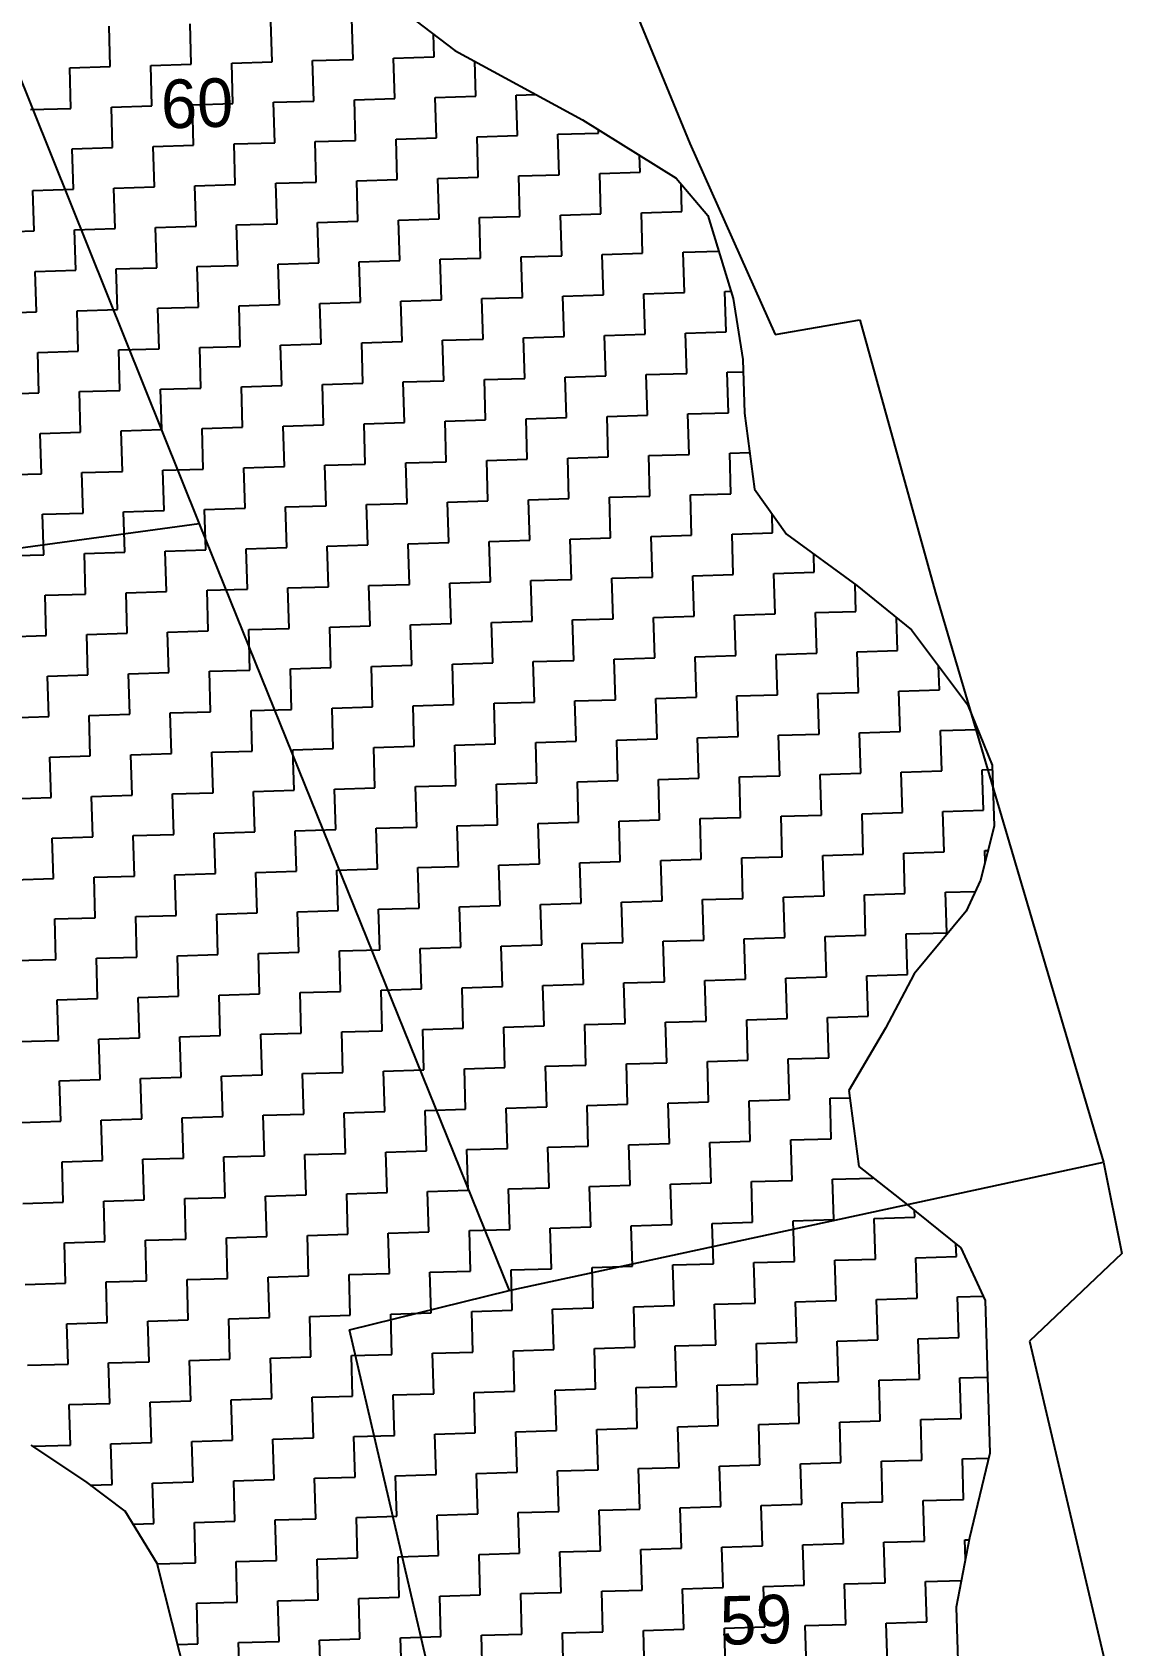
# Model space of a CAD drawing. Header units: metres. Extents: x 289662 to 290738, y 2016260 to 2018343.
# Drawn here: x 290265 to 290365.2, y 2017394 to 2017542.5 of the extents above; entities that cross this region are included whole.
import ezdxf
from ezdxf.enums import TextEntityAlignment as Align

# ---------------------------------------------------------------- set-up
doc = ezdxf.new("R2010")
doc.units = ezdxf.units.M
for name, color, linetype in [('POLY_HATCH', 12, 'Continuous'), ('POLY_PARCEL', 6, 'Continuous'), ('TEXT_PARCEL', 7, 'Continuous'), ('V_BOUND_LINE', 7, 'Continuous')]:
    doc.layers.add(name, color=color, linetype=linetype)
doc.styles.add('TEXT_MAP', font='', dxfattribs={"height": 2.5})
doc.styles.get('TEXT_MAP').set_extended_font_data('Kruti Dev 050')

msp = doc.modelspace()

# ---------------------------------------------------------------- linework, layer by layer
at = {"layer": 'POLY_HATCH', "linetype": 'Continuous'}
for p, q in [((290272.21, 2017539.29), (290272.1, 2017543.01)), ((290279.66, 2017539.51), (290279.55, 2017543.23)), ((290287.1, 2017539.73), (290286.99, 2017543.46)), ((290294.55, 2017539.96), (290294.44, 2017543.68)), ((290301.99, 2017540.18), (290301.93, 2017542.27)), ((290275.93, 2017539.4), (290279.66, 2017539.51)), ((290283.38, 2017539.62), (290287.1, 2017539.73)), ((290283.49, 2017535.9), (290283.38, 2017539.62)), ((290290.82, 2017539.85), (290294.55, 2017539.96)), ((290290.94, 2017536.12), (290290.82, 2017539.85)), ((290298.27, 2017540.07), (290301.99, 2017540.18)), ((290298.38, 2017536.35), (290298.27, 2017540.07)), ((290305.83, 2017536.57), (290305.73, 2017539.8)), ((290268.49, 2017539.18), (290272.21, 2017539.29)), ((290268.6, 2017535.45), (290268.49, 2017539.18)), ((290276.05, 2017535.68), (290275.93, 2017539.4)), ((290302.1, 2017536.46), (290305.83, 2017536.57)), ((290309.55, 2017536.68), (290311.37, 2017536.74)), ((290309.66, 2017532.96), (290309.55, 2017536.68)), ((290264.88, 2017535.34), (290268.6, 2017535.45)), ((290272.32, 2017535.57), (290276.05, 2017535.68)), ((290272.43, 2017531.84), (290272.32, 2017535.57)), ((290279.77, 2017535.79), (290283.49, 2017535.9)), ((290279.88, 2017532.07), (290279.77, 2017535.79)), ((290287.21, 2017536.01), (290290.94, 2017536.12)), ((290287.33, 2017532.29), (290287.21, 2017536.01)), ((290294.66, 2017536.23), (290298.38, 2017536.35)), ((290294.77, 2017532.51), (290294.66, 2017536.23)), ((290302.22, 2017532.74), (290302.1, 2017536.46)), ((290317.11, 2017533.18), (290317.1, 2017533.5)), ((290276.16, 2017531.95), (290279.88, 2017532.07)), ((290283.6, 2017532.18), (290287.33, 2017532.29)), ((290283.71, 2017528.46), (290283.6, 2017532.18)), ((290291.05, 2017532.4), (290294.77, 2017532.51)), ((290291.16, 2017528.68), (290291.05, 2017532.4)), ((290298.49, 2017532.62), (290302.22, 2017532.74)), ((290298.6, 2017528.9), (290298.49, 2017532.62)), ((290305.94, 2017532.85), (290309.66, 2017532.96)), ((290306.05, 2017529.12), (290305.94, 2017532.85)), ((290313.38, 2017533.07), (290317.11, 2017533.18)), ((290313.5, 2017529.35), (290313.38, 2017533.07)), ((290268.71, 2017531.73), (290272.43, 2017531.84)), ((290268.82, 2017528.01), (290268.71, 2017531.73)), ((290276.27, 2017528.23), (290276.16, 2017531.95)), ((290320.94, 2017529.57), (290320.89, 2017531.13)), ((290302.33, 2017529.01), (290306.05, 2017529.12)), ((290309.77, 2017529.24), (290313.5, 2017529.35)), ((290309.88, 2017525.51), (290309.77, 2017529.24)), ((290317.22, 2017529.46), (290320.94, 2017529.57)), ((290317.33, 2017525.74), (290317.22, 2017529.46)), ((290265.1, 2017527.9), (290268.82, 2017528.01)), ((290265.21, 2017524.18), (290265.1, 2017527.9)), ((290272.55, 2017528.12), (290276.27, 2017528.23)), ((290272.66, 2017524.4), (290272.55, 2017528.12)), ((290279.99, 2017528.34), (290283.71, 2017528.46)), ((290280.1, 2017524.62), (290279.99, 2017528.34)), ((290287.44, 2017528.57), (290291.16, 2017528.68)), ((290287.55, 2017524.84), (290287.44, 2017528.57)), ((290294.88, 2017528.79), (290298.6, 2017528.9)), ((290294.99, 2017525.07), (290294.88, 2017528.79)), ((290302.44, 2017525.29), (290302.33, 2017529.01)), ((290324.77, 2017525.96), (290324.7, 2017528.51)), ((290276.38, 2017524.51), (290280.1, 2017524.62)), ((290283.83, 2017524.73), (290287.55, 2017524.84)), ((290283.94, 2017521.01), (290283.83, 2017524.73)), ((290291.27, 2017524.96), (290294.99, 2017525.07)), ((290291.38, 2017521.23), (290291.27, 2017524.96)), ((290298.72, 2017525.18), (290302.44, 2017525.29)), ((290298.83, 2017521.46), (290298.72, 2017525.18)), ((290306.16, 2017525.4), (290309.88, 2017525.51)), ((290306.27, 2017521.68), (290306.16, 2017525.4)), ((290313.61, 2017525.62), (290317.33, 2017525.74)), ((290313.72, 2017521.9), (290313.61, 2017525.62)), ((290321.05, 2017525.85), (290324.77, 2017525.96)), ((290321.16, 2017522.12), (290321.05, 2017525.85)), ((290261.49, 2017524.06), (290265.21, 2017524.18)), ((290268.93, 2017524.29), (290272.66, 2017524.4)), ((290269.05, 2017520.56), (290268.93, 2017524.29)), ((290276.49, 2017520.79), (290276.38, 2017524.51)), ((290302.55, 2017521.57), (290306.27, 2017521.68)), ((290310, 2017521.79), (290313.72, 2017521.9)), ((290310.11, 2017518.07), (290310, 2017521.79)), ((290317.44, 2017522.01), (290321.16, 2017522.12)), ((290317.55, 2017518.29), (290317.44, 2017522.01)), ((290324.89, 2017522.24), (290328.16, 2017522.33)), ((290325, 2017518.51), (290324.89, 2017522.24)), ((290265.32, 2017520.45), (290269.05, 2017520.56)), ((290265.43, 2017516.73), (290265.32, 2017520.45)), ((290272.77, 2017520.68), (290276.49, 2017520.79)), ((290272.88, 2017516.95), (290272.77, 2017520.68)), ((290280.21, 2017520.9), (290283.94, 2017521.01)), ((290280.33, 2017517.18), (290280.21, 2017520.9)), ((290287.66, 2017521.12), (290291.38, 2017521.23)), ((290287.77, 2017517.4), (290287.66, 2017521.12)), ((290295.1, 2017521.34), (290298.83, 2017521.46)), ((290295.22, 2017517.62), (290295.1, 2017521.34)), ((290302.66, 2017517.84), (290302.55, 2017521.57)), ((290276.6, 2017517.06), (290280.33, 2017517.18)), ((290284.05, 2017517.29), (290287.77, 2017517.4)), ((290284.16, 2017513.56), (290284.05, 2017517.29)), ((290291.49, 2017517.51), (290295.22, 2017517.62)), ((290291.61, 2017513.79), (290291.49, 2017517.51)), ((290298.94, 2017517.73), (290302.66, 2017517.84)), ((290299.05, 2017514.01), (290298.94, 2017517.73)), ((290306.38, 2017517.96), (290310.11, 2017518.07)), ((290306.5, 2017514.23), (290306.38, 2017517.96)), ((290313.83, 2017518.18), (290317.55, 2017518.29)), ((290313.94, 2017514.46), (290313.83, 2017518.18)), ((290321.28, 2017518.4), (290325, 2017518.51)), ((290321.39, 2017514.68), (290321.28, 2017518.4)), ((290328.72, 2017518.62), (290329.29, 2017518.64)), ((290328.83, 2017514.9), (290328.72, 2017518.62)), ((290261.71, 2017516.62), (290265.43, 2017516.73)), ((290269.16, 2017516.84), (290272.88, 2017516.95)), ((290269.27, 2017513.12), (290269.16, 2017516.84)), ((290276.71, 2017513.34), (290276.6, 2017517.06)), ((290302.77, 2017514.12), (290306.5, 2017514.23)), ((290310.22, 2017514.34), (290313.94, 2017514.46)), ((290310.33, 2017510.62), (290310.22, 2017514.34)), ((290317.66, 2017514.57), (290321.39, 2017514.68)), ((290317.78, 2017510.85), (290317.66, 2017514.57)), ((290325.11, 2017514.79), (290328.83, 2017514.9)), ((290325.22, 2017511.07), (290325.11, 2017514.79)), ((290265.55, 2017513.01), (290269.27, 2017513.12)), ((290265.66, 2017509.28), (290265.55, 2017513.01)), ((290272.99, 2017513.23), (290276.71, 2017513.34)), ((290273.1, 2017509.51), (290272.99, 2017513.23)), ((290280.44, 2017513.45), (290284.16, 2017513.56)), ((290280.55, 2017509.73), (290280.44, 2017513.45)), ((290287.88, 2017513.68), (290291.61, 2017513.79)), ((290287.99, 2017509.95), (290287.88, 2017513.68)), ((290295.33, 2017513.9), (290299.05, 2017514.01)), ((290295.44, 2017510.18), (290295.33, 2017513.9)), ((290302.88, 2017510.4), (290302.77, 2017514.12)), ((290284.27, 2017509.84), (290287.99, 2017509.95)), ((290284.38, 2017506.12), (290284.27, 2017509.84)), ((290291.72, 2017510.06), (290295.44, 2017510.18)), ((290291.83, 2017506.34), (290291.72, 2017510.06)), ((290299.16, 2017510.29), (290302.88, 2017510.4)), ((290299.27, 2017506.56), (290299.16, 2017510.29)), ((290306.61, 2017510.51), (290310.33, 2017510.62)), ((290306.72, 2017506.79), (290306.61, 2017510.51)), ((290314.05, 2017510.73), (290317.78, 2017510.85)), ((290314.16, 2017507.01), (290314.05, 2017510.73)), ((290321.5, 2017510.96), (290325.22, 2017511.07)), ((290321.61, 2017507.23), (290321.5, 2017510.96)), ((290328.94, 2017511.18), (290330.41, 2017511.22)), ((290329.06, 2017507.46), (290328.94, 2017511.18)), ((290261.94, 2017509.17), (290265.66, 2017509.28)), ((290269.38, 2017509.4), (290273.1, 2017509.51)), ((290269.49, 2017505.67), (290269.38, 2017509.4)), ((290276.83, 2017509.62), (290280.55, 2017509.73)), ((290276.94, 2017505.9), (290276.83, 2017509.62)), ((290303, 2017506.68), (290306.72, 2017506.79)), ((290310.44, 2017506.9), (290314.16, 2017507.01)), ((290310.55, 2017503.18), (290310.44, 2017506.9)), ((290317.89, 2017507.12), (290321.61, 2017507.23)), ((290318, 2017503.4), (290317.89, 2017507.12)), ((290325.33, 2017507.35), (290329.06, 2017507.46)), ((290325.44, 2017503.62), (290325.33, 2017507.35)), ((290265.77, 2017505.56), (290269.49, 2017505.67)), ((290265.88, 2017501.84), (290265.77, 2017505.56)), ((290273.21, 2017505.78), (290276.94, 2017505.9)), ((290273.33, 2017502.06), (290273.21, 2017505.78)), ((290280.66, 2017506.01), (290284.38, 2017506.12)), ((290280.77, 2017502.28), (290280.66, 2017506.01)), ((290288.11, 2017506.23), (290291.83, 2017506.34)), ((290288.22, 2017502.51), (290288.11, 2017506.23)), ((290295.55, 2017506.45), (290299.27, 2017506.56)), ((290295.66, 2017502.73), (290295.55, 2017506.45)), ((290303.11, 2017502.95), (290303, 2017506.68)), ((290284.49, 2017502.4), (290288.22, 2017502.51)), ((290284.61, 2017498.67), (290284.49, 2017502.4)), ((290291.94, 2017502.62), (290295.66, 2017502.73)), ((290292.05, 2017498.9), (290291.94, 2017502.62)), ((290299.39, 2017502.84), (290303.11, 2017502.95)), ((290299.5, 2017499.12), (290299.39, 2017502.84)), ((290306.83, 2017503.07), (290310.55, 2017503.18)), ((290306.94, 2017499.34), (290306.83, 2017503.07)), ((290314.28, 2017503.29), (290318, 2017503.4)), ((290314.39, 2017499.57), (290314.28, 2017503.29)), ((290321.72, 2017503.51), (290325.44, 2017503.62)), ((290321.83, 2017499.79), (290321.72, 2017503.51)), ((290329.17, 2017503.73), (290331, 2017503.79)), ((290329.28, 2017500.01), (290329.17, 2017503.73)), ((290262.16, 2017501.73), (290265.88, 2017501.84)), ((290269.6, 2017501.95), (290273.33, 2017502.06)), ((290269.72, 2017498.23), (290269.6, 2017501.95)), ((290277.05, 2017502.17), (290280.77, 2017502.28)), ((290277.16, 2017498.45), (290277.05, 2017502.17)), ((290310.66, 2017499.45), (290314.39, 2017499.57)), ((290310.78, 2017495.73), (290310.66, 2017499.45)), ((290318.11, 2017499.68), (290321.83, 2017499.79)), ((290318.22, 2017495.95), (290318.11, 2017499.68)), ((290325.56, 2017499.9), (290329.28, 2017500.01)), ((290325.67, 2017496.18), (290325.56, 2017499.9)), ((290265.99, 2017498.12), (290269.72, 2017498.23)), ((290266.1, 2017494.39), (290265.99, 2017498.12)), ((290273.44, 2017498.34), (290277.16, 2017498.45)), ((290273.55, 2017494.62), (290273.44, 2017498.34)), ((290280.88, 2017498.56), (290284.61, 2017498.67)), ((290280.99, 2017494.84), (290280.88, 2017498.56)), ((290288.33, 2017498.79), (290292.05, 2017498.9)), ((290288.44, 2017495.06), (290288.33, 2017498.79)), ((290295.77, 2017499.01), (290299.5, 2017499.12)), ((290295.89, 2017495.29), (290295.77, 2017499.01)), ((290303.22, 2017499.23), (290306.94, 2017499.34)), ((290303.33, 2017495.51), (290303.22, 2017499.23)), ((290333.11, 2017496.4), (290333.06, 2017498.14)), ((290329.39, 2017496.29), (290333.11, 2017496.4)), ((290284.72, 2017494.95), (290288.44, 2017495.06)), ((290284.83, 2017491.23), (290284.72, 2017494.95)), ((290292.16, 2017495.17), (290295.89, 2017495.29)), ((290292.27, 2017491.45), (290292.16, 2017495.17)), ((290299.61, 2017495.4), (290303.33, 2017495.51)), ((290299.72, 2017491.67), (290299.61, 2017495.4)), ((290307.05, 2017495.62), (290310.78, 2017495.73)), ((290307.16, 2017491.9), (290307.05, 2017495.62)), ((290314.5, 2017495.84), (290318.22, 2017495.95)), ((290314.61, 2017492.12), (290314.5, 2017495.84)), ((290321.94, 2017496.07), (290325.67, 2017496.18)), ((290322.06, 2017492.34), (290321.94, 2017496.07)), ((290329.5, 2017492.57), (290329.39, 2017496.29)), ((290262.38, 2017494.28), (290266.1, 2017494.39)), ((290269.83, 2017494.51), (290273.55, 2017494.62)), ((290269.94, 2017490.78), (290269.83, 2017494.51)), ((290277.27, 2017494.73), (290280.99, 2017494.84)), ((290277.38, 2017491.01), (290277.27, 2017494.73)), ((290336.95, 2017492.79), (290336.9, 2017494.45)), ((290310.89, 2017492.01), (290314.61, 2017492.12)), ((290311, 2017488.29), (290310.89, 2017492.01)), ((290318.33, 2017492.23), (290322.06, 2017492.34)), ((290318.44, 2017488.51), (290318.33, 2017492.23)), ((290325.78, 2017492.45), (290329.5, 2017492.57)), ((290325.89, 2017488.73), (290325.78, 2017492.45)), ((290333.22, 2017492.68), (290336.95, 2017492.79)), ((290333.34, 2017488.95), (290333.22, 2017492.68)), ((290266.22, 2017490.67), (290269.94, 2017490.78)), ((290266.33, 2017486.95), (290266.22, 2017490.67)), ((290273.66, 2017490.89), (290277.38, 2017491.01)), ((290273.77, 2017487.17), (290273.66, 2017490.89)), ((290281.11, 2017491.12), (290284.83, 2017491.23)), ((290281.22, 2017487.39), (290281.11, 2017491.12)), ((290288.55, 2017491.34), (290292.27, 2017491.45)), ((290288.66, 2017487.62), (290288.55, 2017491.34)), ((290296, 2017491.56), (290299.72, 2017491.67)), ((290296.11, 2017487.84), (290296, 2017491.56)), ((290303.44, 2017491.79), (290307.16, 2017491.9)), ((290303.55, 2017488.06), (290303.44, 2017491.79)), ((290340.78, 2017489.18), (290340.71, 2017491.66)), ((290337.06, 2017489.07), (290340.78, 2017489.18)), ((290337.17, 2017485.34), (290337.06, 2017489.07)), ((290284.94, 2017487.51), (290288.66, 2017487.62)), ((290285.05, 2017483.78), (290284.94, 2017487.51)), ((290292.39, 2017487.73), (290296.11, 2017487.84)), ((290292.5, 2017484.01), (290292.39, 2017487.73)), ((290299.83, 2017487.95), (290303.55, 2017488.06)), ((290299.94, 2017484.23), (290299.83, 2017487.95)), ((290307.28, 2017488.17), (290311, 2017488.29)), ((290307.39, 2017484.45), (290307.28, 2017488.17)), ((290314.72, 2017488.4), (290318.44, 2017488.51)), ((290314.83, 2017484.67), (290314.72, 2017488.4)), ((290322.17, 2017488.62), (290325.89, 2017488.73)), ((290322.28, 2017484.9), (290322.17, 2017488.62)), ((290329.61, 2017488.84), (290333.34, 2017488.95)), ((290329.72, 2017485.12), (290329.61, 2017488.84)), ((290344.61, 2017485.57), (290344.52, 2017488.6)), ((290262.6, 2017486.84), (290266.33, 2017486.95)), ((290270.05, 2017487.06), (290273.77, 2017487.17)), ((290270.16, 2017483.34), (290270.05, 2017487.06)), ((290277.49, 2017487.28), (290281.22, 2017487.39)), ((290277.61, 2017483.56), (290277.49, 2017487.28)), ((290311.11, 2017484.56), (290314.83, 2017484.67)), ((290311.22, 2017480.84), (290311.11, 2017484.56)), ((290318.56, 2017484.79), (290322.28, 2017484.9)), ((290318.67, 2017481.06), (290318.56, 2017484.79)), ((290326, 2017485.01), (290329.72, 2017485.12)), ((290326.11, 2017481.29), (290326, 2017485.01)), ((290333.45, 2017485.23), (290337.17, 2017485.34)), ((290333.56, 2017481.51), (290333.45, 2017485.23)), ((290340.89, 2017485.46), (290344.61, 2017485.57)), ((290341, 2017481.73), (290340.89, 2017485.46)), ((290266.44, 2017483.23), (290270.16, 2017483.34)), ((290266.55, 2017479.5), (290266.44, 2017483.23)), ((290273.88, 2017483.45), (290277.61, 2017483.56)), ((290274, 2017479.73), (290273.88, 2017483.45)), ((290281.33, 2017483.67), (290285.05, 2017483.78)), ((290281.44, 2017479.95), (290281.33, 2017483.67)), ((290288.77, 2017483.89), (290292.5, 2017484.01)), ((290288.89, 2017480.17), (290288.77, 2017483.89)), ((290296.22, 2017484.12), (290299.94, 2017484.23)), ((290296.33, 2017480.39), (290296.22, 2017484.12)), ((290303.67, 2017484.34), (290307.39, 2017484.45)), ((290303.78, 2017480.62), (290303.67, 2017484.34)), ((290348.45, 2017481.96), (290348.38, 2017484.16)), ((290337.28, 2017481.62), (290341, 2017481.73)), ((290337.39, 2017477.9), (290337.28, 2017481.62)), ((290344.73, 2017481.84), (290348.45, 2017481.96)), ((290344.84, 2017478.12), (290344.73, 2017481.84)), ((290285.16, 2017480.06), (290288.89, 2017480.17)), ((290292.61, 2017480.28), (290296.33, 2017480.39)), ((290292.72, 2017476.56), (290292.61, 2017480.28)), ((290300.05, 2017480.51), (290303.78, 2017480.62)), ((290300.17, 2017476.78), (290300.05, 2017480.51)), ((290307.5, 2017480.73), (290311.22, 2017480.84)), ((290307.61, 2017477.01), (290307.5, 2017480.73)), ((290314.94, 2017480.95), (290318.67, 2017481.06)), ((290315.06, 2017477.23), (290314.94, 2017480.95)), ((290322.39, 2017481.17), (290326.11, 2017481.29)), ((290322.5, 2017477.45), (290322.39, 2017481.17)), ((290329.84, 2017481.4), (290333.56, 2017481.51)), ((290329.95, 2017477.68), (290329.84, 2017481.4)), ((290262.83, 2017479.39), (290266.55, 2017479.5)), ((290270.27, 2017479.61), (290274, 2017479.73)), ((290270.38, 2017475.89), (290270.27, 2017479.61)), ((290277.72, 2017479.84), (290281.44, 2017479.95)), ((290277.83, 2017476.11), (290277.72, 2017479.84)), ((290285.27, 2017476.34), (290285.16, 2017480.06)), ((290311.33, 2017477.12), (290315.06, 2017477.23)), ((290311.44, 2017473.4), (290311.33, 2017477.12)), ((290318.78, 2017477.34), (290322.5, 2017477.45)), ((290318.89, 2017473.62), (290318.78, 2017477.34)), ((290326.22, 2017477.56), (290329.95, 2017477.68)), ((290326.34, 2017473.84), (290326.22, 2017477.56)), ((290333.67, 2017477.79), (290337.39, 2017477.9)), ((290333.78, 2017474.06), (290333.67, 2017477.79)), ((290341.11, 2017478.01), (290344.84, 2017478.12)), ((290341.23, 2017474.29), (290341.11, 2017478.01)), ((290348.56, 2017478.23), (290351.96, 2017478.33)), ((290348.67, 2017474.51), (290348.56, 2017478.23)), ((290266.66, 2017475.78), (290270.38, 2017475.89)), ((290266.77, 2017472.06), (290266.66, 2017475.78)), ((290274.11, 2017476), (290277.83, 2017476.11)), ((290274.22, 2017472.28), (290274.11, 2017476)), ((290281.55, 2017476.23), (290285.27, 2017476.34)), ((290281.66, 2017472.5), (290281.55, 2017476.23)), ((290289, 2017476.45), (290292.72, 2017476.56)), ((290289.11, 2017472.73), (290289, 2017476.45)), ((290296.44, 2017476.67), (290300.17, 2017476.78)), ((290296.55, 2017472.95), (290296.44, 2017476.67)), ((290303.89, 2017476.89), (290307.61, 2017477.01)), ((290304, 2017473.17), (290303.89, 2017476.89)), ((290337.5, 2017474.18), (290341.23, 2017474.29)), ((290337.62, 2017470.45), (290337.5, 2017474.18)), ((290344.95, 2017474.4), (290348.67, 2017474.51)), ((290345.06, 2017470.68), (290344.95, 2017474.4)), ((290352.39, 2017474.62), (290353.32, 2017474.65)), ((290352.51, 2017470.9), (290352.39, 2017474.62)), ((290285.39, 2017472.61), (290289.11, 2017472.73)), ((290292.83, 2017472.84), (290296.55, 2017472.95)), ((290292.94, 2017469.12), (290292.83, 2017472.84)), ((290300.28, 2017473.06), (290304, 2017473.17)), ((290300.39, 2017469.34), (290300.28, 2017473.06)), ((290307.72, 2017473.28), (290311.44, 2017473.4)), ((290307.83, 2017469.56), (290307.72, 2017473.28)), ((290315.17, 2017473.51), (290318.89, 2017473.62)), ((290315.28, 2017469.78), (290315.17, 2017473.51)), ((290322.61, 2017473.73), (290326.34, 2017473.84)), ((290322.72, 2017470.01), (290322.61, 2017473.73)), ((290330.06, 2017473.95), (290333.78, 2017474.06)), ((290330.17, 2017470.23), (290330.06, 2017473.95)), ((290263.05, 2017471.95), (290266.77, 2017472.06)), ((290270.5, 2017472.17), (290274.22, 2017472.28)), ((290270.61, 2017468.45), (290270.5, 2017472.17)), ((290277.94, 2017472.39), (290281.66, 2017472.5)), ((290278.05, 2017468.67), (290277.94, 2017472.39)), ((290285.5, 2017468.89), (290285.39, 2017472.61)), ((290311.56, 2017469.67), (290315.28, 2017469.78)), ((290319, 2017469.9), (290322.72, 2017470.01)), ((290319.11, 2017466.17), (290319, 2017469.9)), ((290326.45, 2017470.12), (290330.17, 2017470.23)), ((290326.56, 2017466.4), (290326.45, 2017470.12)), ((290333.89, 2017470.34), (290337.62, 2017470.45)), ((290334, 2017466.62), (290333.89, 2017470.34)), ((290341.34, 2017470.56), (290345.06, 2017470.68)), ((290341.45, 2017466.84), (290341.34, 2017470.56)), ((290348.78, 2017470.79), (290352.51, 2017470.9)), ((290348.89, 2017467.06), (290348.78, 2017470.79)), ((290266.88, 2017468.33), (290270.61, 2017468.45)), ((290267, 2017464.61), (290266.88, 2017468.33)), ((290274.33, 2017468.56), (290278.05, 2017468.67)), ((290274.44, 2017464.84), (290274.33, 2017468.56)), ((290281.77, 2017468.78), (290285.5, 2017468.89)), ((290281.89, 2017465.06), (290281.77, 2017468.78)), ((290289.22, 2017469), (290292.94, 2017469.12)), ((290289.33, 2017465.28), (290289.22, 2017469)), ((290296.67, 2017469.23), (290300.39, 2017469.34)), ((290296.78, 2017465.5), (290296.67, 2017469.23)), ((290304.11, 2017469.45), (290307.83, 2017469.56)), ((290304.22, 2017465.73), (290304.11, 2017469.45)), ((290311.67, 2017465.95), (290311.56, 2017469.67)), ((290337.73, 2017466.73), (290341.45, 2017466.84)), ((290337.84, 2017463.01), (290337.73, 2017466.73)), ((290345.17, 2017466.95), (290348.89, 2017467.06)), ((290345.28, 2017463.23), (290345.17, 2017466.95)), ((290352.62, 2017467.18), (290352.91, 2017467.18)), ((290352.65, 2017466.16), (290352.62, 2017467.18)), ((290285.61, 2017465.17), (290289.33, 2017465.28)), ((290293.05, 2017465.39), (290296.78, 2017465.5)), ((290293.17, 2017461.67), (290293.05, 2017465.39)), ((290300.5, 2017465.62), (290304.22, 2017465.73)), ((290300.61, 2017461.89), (290300.5, 2017465.62)), ((290307.95, 2017465.84), (290311.67, 2017465.95)), ((290308.06, 2017462.12), (290307.95, 2017465.84)), ((290315.39, 2017466.06), (290319.11, 2017466.17)), ((290315.5, 2017462.34), (290315.39, 2017466.06)), ((290322.84, 2017466.28), (290326.56, 2017466.4)), ((290322.95, 2017462.56), (290322.84, 2017466.28)), ((290330.28, 2017466.51), (290334, 2017466.62)), ((290330.39, 2017462.78), (290330.28, 2017466.51)), ((290263.27, 2017464.5), (290267, 2017464.61)), ((290270.72, 2017464.72), (290274.44, 2017464.84)), ((290270.83, 2017461), (290270.72, 2017464.72)), ((290278.16, 2017464.95), (290281.89, 2017465.06)), ((290278.28, 2017461.22), (290278.16, 2017464.95)), ((290285.72, 2017461.45), (290285.61, 2017465.17)), ((290311.78, 2017462.23), (290315.5, 2017462.34)), ((290319.22, 2017462.45), (290322.95, 2017462.56)), ((290319.34, 2017458.73), (290319.22, 2017462.45)), ((290326.67, 2017462.67), (290330.39, 2017462.78)), ((290326.78, 2017458.95), (290326.67, 2017462.67)), ((290334.12, 2017462.9), (290337.84, 2017463.01)), ((290334.23, 2017459.17), (290334.12, 2017462.9)), ((290341.56, 2017463.12), (290345.28, 2017463.23)), ((290341.67, 2017459.4), (290341.56, 2017463.12)), ((290349.01, 2017463.34), (290351.73, 2017463.42)), ((290349.12, 2017459.62), (290349.01, 2017463.34)), ((290267.11, 2017460.89), (290270.83, 2017461)), ((290267.22, 2017457.17), (290267.11, 2017460.89)), ((290274.55, 2017461.11), (290278.28, 2017461.22)), ((290274.66, 2017457.39), (290274.55, 2017461.11)), ((290282, 2017461.34), (290285.72, 2017461.45)), ((290282.11, 2017457.61), (290282, 2017461.34)), ((290289.44, 2017461.56), (290293.17, 2017461.67)), ((290289.55, 2017457.84), (290289.44, 2017461.56)), ((290296.89, 2017461.78), (290300.61, 2017461.89)), ((290297, 2017458.06), (290296.89, 2017461.78)), ((290304.33, 2017462), (290308.06, 2017462.12)), ((290304.45, 2017458.28), (290304.33, 2017462)), ((290311.89, 2017458.5), (290311.78, 2017462.23)), ((290337.95, 2017459.28), (290341.67, 2017459.4)), ((290338.06, 2017455.56), (290337.95, 2017459.28)), ((290345.4, 2017459.51), (290349.12, 2017459.62)), ((290345.51, 2017455.79), (290345.4, 2017459.51)), ((290285.83, 2017457.72), (290289.55, 2017457.84)), ((290293.28, 2017457.95), (290297, 2017458.06)), ((290293.39, 2017454.22), (290293.28, 2017457.95)), ((290300.72, 2017458.17), (290304.45, 2017458.28)), ((290300.83, 2017454.45), (290300.72, 2017458.17)), ((290308.17, 2017458.39), (290311.89, 2017458.5)), ((290308.28, 2017454.67), (290308.17, 2017458.39)), ((290315.61, 2017458.62), (290319.34, 2017458.73)), ((290315.73, 2017454.89), (290315.61, 2017458.62)), ((290323.06, 2017458.84), (290326.78, 2017458.95)), ((290323.17, 2017455.12), (290323.06, 2017458.84)), ((290330.5, 2017459.06), (290334.23, 2017459.17)), ((290330.62, 2017455.34), (290330.5, 2017459.06)), ((290263.5, 2017457.06), (290267.22, 2017457.17)), ((290270.94, 2017457.28), (290274.66, 2017457.39)), ((290271.05, 2017453.56), (290270.94, 2017457.28)), ((290278.39, 2017457.5), (290282.11, 2017457.61)), ((290278.5, 2017453.78), (290278.39, 2017457.5)), ((290285.94, 2017454), (290285.83, 2017457.72)), ((290312, 2017454.78), (290315.73, 2017454.89)), ((290319.45, 2017455), (290323.17, 2017455.12)), ((290319.56, 2017451.28), (290319.45, 2017455)), ((290326.89, 2017455.23), (290330.62, 2017455.34)), ((290327, 2017451.5), (290326.89, 2017455.23)), ((290334.34, 2017455.45), (290338.06, 2017455.56)), ((290334.45, 2017451.73), (290334.34, 2017455.45)), ((290341.78, 2017455.67), (290345.51, 2017455.79)), ((290341.9, 2017451.95), (290341.78, 2017455.67)), ((290267.33, 2017453.44), (290271.05, 2017453.56)), ((290267.44, 2017449.72), (290267.33, 2017453.44)), ((290274.78, 2017453.67), (290278.5, 2017453.78)), ((290274.89, 2017449.94), (290274.78, 2017453.67)), ((290282.22, 2017453.89), (290285.94, 2017454)), ((290282.33, 2017450.17), (290282.22, 2017453.89)), ((290289.67, 2017454.11), (290293.39, 2017454.22)), ((290289.78, 2017450.39), (290289.67, 2017454.11)), ((290297.11, 2017454.34), (290300.83, 2017454.45)), ((290297.22, 2017450.61), (290297.11, 2017454.34)), ((290304.56, 2017454.56), (290308.28, 2017454.67)), ((290304.67, 2017450.84), (290304.56, 2017454.56)), ((290312.11, 2017451.06), (290312, 2017454.78)), ((290338.17, 2017451.84), (290341.9, 2017451.95)), ((290286.05, 2017450.28), (290289.78, 2017450.39)), ((290293.5, 2017450.5), (290297.22, 2017450.61)), ((290293.61, 2017446.78), (290293.5, 2017450.5)), ((290300.95, 2017450.72), (290304.67, 2017450.84)), ((290301.06, 2017447), (290300.95, 2017450.72)), ((290308.39, 2017450.95), (290312.11, 2017451.06)), ((290308.5, 2017447.22), (290308.39, 2017450.95)), ((290315.84, 2017451.17), (290319.56, 2017451.28)), ((290315.95, 2017447.45), (290315.84, 2017451.17)), ((290323.28, 2017451.39), (290327, 2017451.5)), ((290323.39, 2017447.67), (290323.28, 2017451.39)), ((290330.73, 2017451.62), (290334.45, 2017451.73)), ((290330.84, 2017447.89), (290330.73, 2017451.62)), ((290338.28, 2017448.12), (290338.17, 2017451.84)), ((290263.72, 2017449.61), (290267.44, 2017449.72)), ((290271.16, 2017449.83), (290274.89, 2017449.94)), ((290271.28, 2017446.11), (290271.16, 2017449.83)), ((290278.61, 2017450.06), (290282.33, 2017450.17)), ((290278.72, 2017446.33), (290278.61, 2017450.06)), ((290286.17, 2017446.56), (290286.05, 2017450.28)), ((290312.23, 2017447.34), (290315.95, 2017447.45)), ((290319.67, 2017447.56), (290323.39, 2017447.67)), ((290319.78, 2017443.84), (290319.67, 2017447.56)), ((290327.12, 2017447.78), (290330.84, 2017447.89)), ((290327.23, 2017444.06), (290327.12, 2017447.78)), ((290334.56, 2017448.01), (290338.28, 2017448.12)), ((290334.67, 2017444.28), (290334.56, 2017448.01)), ((290267.55, 2017446), (290271.28, 2017446.11)), ((290267.66, 2017442.28), (290267.55, 2017446)), ((290275, 2017446.22), (290278.72, 2017446.33)), ((290275.11, 2017442.5), (290275, 2017446.22)), ((290282.44, 2017446.44), (290286.17, 2017446.56)), ((290282.56, 2017442.72), (290282.44, 2017446.44)), ((290289.89, 2017446.67), (290293.61, 2017446.78)), ((290290, 2017442.94), (290289.89, 2017446.67)), ((290297.33, 2017446.89), (290301.06, 2017447)), ((290297.45, 2017443.17), (290297.33, 2017446.89)), ((290304.78, 2017447.11), (290308.5, 2017447.22)), ((290304.89, 2017443.39), (290304.78, 2017447.11)), ((290312.34, 2017443.61), (290312.23, 2017447.34)), ((290338.4, 2017444.39), (290340.22, 2017444.45)), ((290293.72, 2017443.06), (290297.45, 2017443.17)), ((290293.83, 2017439.33), (290293.72, 2017443.06)), ((290301.17, 2017443.28), (290304.89, 2017443.39)), ((290301.28, 2017439.56), (290301.17, 2017443.28)), ((290308.61, 2017443.5), (290312.34, 2017443.61)), ((290308.73, 2017439.78), (290308.61, 2017443.5)), ((290316.06, 2017443.73), (290319.78, 2017443.84)), ((290316.17, 2017440), (290316.06, 2017443.73)), ((290323.5, 2017443.95), (290327.23, 2017444.06)), ((290323.62, 2017440.23), (290323.5, 2017443.95)), ((290330.95, 2017444.17), (290334.67, 2017444.28)), ((290331.06, 2017440.45), (290330.95, 2017444.17)), ((290338.51, 2017440.67), (290338.4, 2017444.39)), ((290263.94, 2017442.16), (290267.66, 2017442.28)), ((290271.39, 2017442.39), (290275.11, 2017442.5)), ((290271.5, 2017438.66), (290271.39, 2017442.39)), ((290278.83, 2017442.61), (290282.56, 2017442.72)), ((290278.94, 2017438.89), (290278.83, 2017442.61)), ((290286.28, 2017442.83), (290290, 2017442.94)), ((290286.39, 2017439.11), (290286.28, 2017442.83)), ((290312.45, 2017439.89), (290316.17, 2017440)), ((290319.89, 2017440.11), (290323.62, 2017440.23)), ((290320.01, 2017436.39), (290319.89, 2017440.11)), ((290327.34, 2017440.34), (290331.06, 2017440.45)), ((290327.45, 2017436.61), (290327.34, 2017440.34)), ((290334.78, 2017440.56), (290338.51, 2017440.67)), ((290334.9, 2017436.84), (290334.78, 2017440.56)), ((290267.78, 2017438.55), (290271.5, 2017438.66)), ((290267.89, 2017434.83), (290267.78, 2017438.55)), ((290275.22, 2017438.78), (290278.94, 2017438.89)), ((290275.33, 2017435.05), (290275.22, 2017438.78)), ((290282.67, 2017439), (290286.39, 2017439.11)), ((290282.78, 2017435.28), (290282.67, 2017439)), ((290290.11, 2017439.22), (290293.83, 2017439.33)), ((290290.22, 2017435.5), (290290.11, 2017439.22)), ((290297.56, 2017439.45), (290301.28, 2017439.56)), ((290297.67, 2017435.72), (290297.56, 2017439.45)), ((290305, 2017439.67), (290308.73, 2017439.78)), ((290305.11, 2017435.95), (290305, 2017439.67)), ((290312.56, 2017436.17), (290312.45, 2017439.89)), ((290338.62, 2017436.95), (290342.34, 2017437.06)), ((290342.34, 2017437.06), (290342.34, 2017437.09)), ((290293.95, 2017435.61), (290297.67, 2017435.72)), ((290294.06, 2017431.89), (290293.95, 2017435.61)), ((290301.39, 2017435.83), (290305.11, 2017435.95)), ((290301.5, 2017432.11), (290301.39, 2017435.83)), ((290308.84, 2017436.06), (290312.56, 2017436.17)), ((290308.95, 2017432.33), (290308.84, 2017436.06)), ((290316.28, 2017436.28), (290320.01, 2017436.39)), ((290316.39, 2017432.56), (290316.28, 2017436.28)), ((290323.73, 2017436.5), (290327.45, 2017436.61)), ((290323.84, 2017432.78), (290323.73, 2017436.5)), ((290331.17, 2017436.73), (290334.9, 2017436.84)), ((290331.28, 2017433), (290331.17, 2017436.73)), ((290338.73, 2017433.23), (290338.62, 2017436.95)), ((290264.16, 2017434.72), (290267.89, 2017434.83)), ((290271.61, 2017434.94), (290275.33, 2017435.05)), ((290271.72, 2017431.22), (290271.61, 2017434.94)), ((290279.06, 2017435.17), (290282.78, 2017435.28)), ((290279.17, 2017431.44), (290279.06, 2017435.17)), ((290286.5, 2017435.39), (290290.22, 2017435.5)), ((290286.61, 2017431.67), (290286.5, 2017435.39)), ((290346.18, 2017433.45), (290346.16, 2017434.08)), ((290320.12, 2017432.67), (290323.84, 2017432.78)), ((290320.23, 2017428.95), (290320.12, 2017432.67)), ((290327.56, 2017432.89), (290331.28, 2017433)), ((290327.67, 2017429.17), (290327.56, 2017432.89)), ((290335.01, 2017433.11), (290338.73, 2017433.23)), ((290335.12, 2017429.39), (290335.01, 2017433.11)), ((290342.45, 2017433.34), (290346.18, 2017433.45)), ((290342.56, 2017429.61), (290342.45, 2017433.34)), ((290268, 2017431.11), (290271.72, 2017431.22)), ((290268.11, 2017427.39), (290268, 2017431.11)), ((290275.44, 2017431.33), (290279.17, 2017431.44)), ((290275.56, 2017427.61), (290275.44, 2017431.33)), ((290282.89, 2017431.55), (290286.61, 2017431.67)), ((290283, 2017427.83), (290282.89, 2017431.55)), ((290290.34, 2017431.78), (290294.06, 2017431.89)), ((290290.45, 2017428.05), (290290.34, 2017431.78)), ((290297.78, 2017432), (290301.5, 2017432.11)), ((290297.89, 2017428.28), (290297.78, 2017432)), ((290305.23, 2017432.22), (290308.95, 2017432.33)), ((290305.34, 2017428.5), (290305.23, 2017432.22)), ((290312.67, 2017432.45), (290316.39, 2017432.56)), ((290312.78, 2017428.72), (290312.67, 2017432.45)), ((290338.84, 2017429.5), (290342.56, 2017429.61)), ((290346.29, 2017429.73), (290350.01, 2017429.84)), ((290346.4, 2017426), (290346.29, 2017429.73)), ((290350.01, 2017429.84), (290349.97, 2017431.01)), ((290294.17, 2017428.17), (290297.89, 2017428.28)), ((290294.28, 2017424.44), (290294.17, 2017428.17)), ((290301.61, 2017428.39), (290305.34, 2017428.5)), ((290301.73, 2017424.67), (290301.61, 2017428.39)), ((290309.06, 2017428.61), (290312.78, 2017428.72)), ((290309.17, 2017424.89), (290309.06, 2017428.61)), ((290316.51, 2017428.83), (290320.23, 2017428.95)), ((290316.62, 2017425.11), (290316.51, 2017428.83)), ((290323.95, 2017429.06), (290327.67, 2017429.17)), ((290324.06, 2017425.33), (290323.95, 2017429.06)), ((290331.4, 2017429.28), (290335.12, 2017429.39)), ((290331.51, 2017425.56), (290331.4, 2017429.28)), ((290338.95, 2017425.78), (290338.84, 2017429.5)), ((290264.39, 2017427.27), (290268.11, 2017427.39)), ((290271.83, 2017427.5), (290275.56, 2017427.61)), ((290271.94, 2017423.77), (290271.83, 2017427.5)), ((290279.28, 2017427.72), (290283, 2017427.83)), ((290279.39, 2017424), (290279.28, 2017427.72)), ((290286.72, 2017427.94), (290290.45, 2017428.05)), ((290286.84, 2017424.22), (290286.72, 2017427.94)), ((290320.34, 2017425.22), (290324.06, 2017425.33)), ((290320.45, 2017421.5), (290320.34, 2017425.22)), ((290327.78, 2017425.45), (290331.51, 2017425.56)), ((290327.9, 2017421.72), (290327.78, 2017425.45)), ((290335.23, 2017425.67), (290338.95, 2017425.78)), ((290335.34, 2017421.95), (290335.23, 2017425.67)), ((290342.68, 2017425.89), (290346.4, 2017426)), ((290342.79, 2017422.17), (290342.68, 2017425.89)), ((290350.12, 2017426.12), (290352.49, 2017426.19)), ((290350.23, 2017422.39), (290350.12, 2017426.12)), ((290268.22, 2017423.66), (290271.94, 2017423.77)), ((290275.67, 2017423.89), (290279.39, 2017424)), ((290275.78, 2017420.16), (290275.67, 2017423.89)), ((290283.11, 2017424.11), (290286.84, 2017424.22)), ((290283.22, 2017420.39), (290283.11, 2017424.11)), ((290290.56, 2017424.33), (290294.28, 2017424.44)), ((290290.67, 2017420.61), (290290.56, 2017424.33)), ((290298, 2017424.55), (290301.73, 2017424.67)), ((290298.11, 2017420.83), (290298, 2017424.55)), ((290305.45, 2017424.78), (290309.17, 2017424.89)), ((290305.56, 2017421.05), (290305.45, 2017424.78)), ((290312.89, 2017425), (290316.62, 2017425.11)), ((290313.01, 2017421.28), (290312.89, 2017425)), ((290268.33, 2017419.94), (290268.22, 2017423.66)), ((290346.51, 2017422.28), (290350.23, 2017422.39)), ((290346.62, 2017418.56), (290346.51, 2017422.28)), ((290294.39, 2017420.72), (290298.11, 2017420.83)), ((290294.5, 2017417), (290294.39, 2017420.72)), ((290301.84, 2017420.94), (290305.56, 2017421.05)), ((290301.95, 2017417.22), (290301.84, 2017420.94)), ((290309.28, 2017421.17), (290313.01, 2017421.28)), ((290309.39, 2017417.44), (290309.28, 2017421.17)), ((290316.73, 2017421.39), (290320.45, 2017421.5)), ((290316.84, 2017417.67), (290316.73, 2017421.39)), ((290324.17, 2017421.61), (290327.9, 2017421.72)), ((290324.29, 2017417.89), (290324.17, 2017421.61)), ((290331.62, 2017421.83), (290335.34, 2017421.95)), ((290331.73, 2017418.11), (290331.62, 2017421.83)), ((290339.06, 2017422.06), (290342.79, 2017422.17)), ((290339.18, 2017418.34), (290339.06, 2017422.06)), ((290264.61, 2017419.83), (290268.33, 2017419.94)), ((290272.06, 2017420.05), (290275.78, 2017420.16)), ((290272.17, 2017416.33), (290272.06, 2017420.05)), ((290279.5, 2017420.27), (290283.22, 2017420.39)), ((290279.61, 2017416.55), (290279.5, 2017420.27)), ((290286.95, 2017420.5), (290290.67, 2017420.61)), ((290287.06, 2017416.77), (290286.95, 2017420.5)), ((290320.56, 2017417.78), (290324.29, 2017417.89)), ((290320.67, 2017414.06), (290320.56, 2017417.78)), ((290328.01, 2017418), (290331.73, 2017418.11)), ((290328.12, 2017414.28), (290328.01, 2017418)), ((290335.45, 2017418.22), (290339.18, 2017418.34)), ((290335.56, 2017414.5), (290335.45, 2017418.22)), ((290342.9, 2017418.45), (290346.62, 2017418.56)), ((290343.01, 2017414.72), (290342.9, 2017418.45)), ((290350.34, 2017418.67), (290352.88, 2017418.75)), ((290350.46, 2017414.95), (290350.34, 2017418.67)), ((290268.44, 2017416.22), (290272.17, 2017416.33)), ((290275.89, 2017416.44), (290279.61, 2017416.55)), ((290276, 2017412.72), (290275.89, 2017416.44)), ((290283.34, 2017416.66), (290287.06, 2017416.77)), ((290283.45, 2017412.94), (290283.34, 2017416.66)), ((290290.78, 2017416.89), (290294.5, 2017417)), ((290290.89, 2017413.16), (290290.78, 2017416.89)), ((290298.23, 2017417.11), (290301.95, 2017417.22)), ((290298.34, 2017413.39), (290298.23, 2017417.11)), ((290305.67, 2017417.33), (290309.39, 2017417.44)), ((290305.78, 2017413.61), (290305.67, 2017417.33)), ((290313.12, 2017417.55), (290316.84, 2017417.67)), ((290313.23, 2017413.83), (290313.12, 2017417.55)), ((290268.56, 2017412.49), (290268.44, 2017416.22)), ((290346.73, 2017414.84), (290350.46, 2017414.95)), ((290346.84, 2017411.11), (290346.73, 2017414.84)), ((290294.62, 2017413.27), (290298.34, 2017413.39)), ((290294.73, 2017409.55), (290294.62, 2017413.27)), ((290302.06, 2017413.5), (290305.78, 2017413.61)), ((290302.17, 2017409.78), (290302.06, 2017413.5)), ((290309.51, 2017413.72), (290313.23, 2017413.83)), ((290309.62, 2017410), (290309.51, 2017413.72)), ((290316.95, 2017413.94), (290320.67, 2017414.06)), ((290317.06, 2017410.22), (290316.95, 2017413.94)), ((290324.4, 2017414.17), (290328.12, 2017414.28)), ((290324.51, 2017410.44), (290324.4, 2017414.17)), ((290331.84, 2017414.39), (290335.56, 2017414.5)), ((290331.95, 2017410.67), (290331.84, 2017414.39)), ((290339.29, 2017414.61), (290343.01, 2017414.72)), ((290339.4, 2017410.89), (290339.29, 2017414.61)), ((290265.1, 2017412.39), (290268.56, 2017412.49)), ((290272.28, 2017412.61), (290276, 2017412.72)), ((290272.39, 2017408.88), (290272.28, 2017412.61)), ((290279.72, 2017412.83), (290283.45, 2017412.94)), ((290279.84, 2017409.11), (290279.72, 2017412.83)), ((290287.17, 2017413.05), (290290.89, 2017413.16)), ((290287.28, 2017409.33), (290287.17, 2017413.05)), ((290320.79, 2017410.33), (290324.51, 2017410.44)), ((290320.9, 2017406.61), (290320.79, 2017410.33)), ((290328.23, 2017410.56), (290331.95, 2017410.67)), ((290328.34, 2017406.83), (290328.23, 2017410.56)), ((290335.68, 2017410.78), (290339.4, 2017410.89)), ((290335.79, 2017407.06), (290335.68, 2017410.78)), ((290343.12, 2017411), (290346.84, 2017411.11)), ((290343.23, 2017407.28), (290343.12, 2017411)), ((290350.57, 2017411.22), (290352.99, 2017411.3)), ((290350.68, 2017407.5), (290350.57, 2017411.22)), ((290270.37, 2017408.82), (290272.39, 2017408.88)), ((290276.11, 2017408.99), (290279.84, 2017409.11)), ((290276.22, 2017405.27), (290276.11, 2017408.99)), ((290283.56, 2017409.22), (290287.28, 2017409.33)), ((290283.67, 2017405.49), (290283.56, 2017409.22)), ((290291, 2017409.44), (290294.73, 2017409.55)), ((290291.12, 2017405.72), (290291, 2017409.44)), ((290298.45, 2017409.66), (290302.17, 2017409.78)), ((290298.56, 2017405.94), (290298.45, 2017409.66)), ((290305.89, 2017409.89), (290309.62, 2017410)), ((290306.01, 2017406.16), (290305.89, 2017409.89)), ((290313.34, 2017410.11), (290317.06, 2017410.22)), ((290313.45, 2017406.39), (290313.34, 2017410.11)), ((290346.96, 2017407.39), (290350.68, 2017407.5)), ((290347.07, 2017403.67), (290346.96, 2017407.39)), ((290294.84, 2017405.83), (290298.56, 2017405.94)), ((290302.28, 2017406.05), (290306.01, 2017406.16)), ((290302.39, 2017402.33), (290302.28, 2017406.05)), ((290309.73, 2017406.28), (290313.45, 2017406.39)), ((290309.84, 2017402.55), (290309.73, 2017406.28)), ((290317.17, 2017406.5), (290320.9, 2017406.61)), ((290317.29, 2017402.78), (290317.17, 2017406.5)), ((290324.62, 2017406.72), (290328.34, 2017406.83)), ((290324.73, 2017403), (290324.62, 2017406.72)), ((290332.06, 2017406.94), (290335.79, 2017407.06)), ((290332.18, 2017403.22), (290332.06, 2017406.94)), ((290339.51, 2017407.17), (290343.23, 2017407.28)), ((290339.62, 2017403.44), (290339.51, 2017407.17)), ((290274.31, 2017405.21), (290276.22, 2017405.27)), ((290279.95, 2017405.38), (290283.67, 2017405.49)), ((290280.06, 2017401.66), (290279.95, 2017405.38)), ((290287.39, 2017405.61), (290291.12, 2017405.72)), ((290287.5, 2017401.88), (290287.39, 2017405.61)), ((290294.95, 2017402.11), (290294.84, 2017405.83)), ((290321.01, 2017402.89), (290324.73, 2017403)), ((290321.12, 2017399.16), (290321.01, 2017402.89)), ((290328.45, 2017403.11), (290332.18, 2017403.22)), ((290328.57, 2017399.39), (290328.45, 2017403.11)), ((290335.9, 2017403.33), (290339.62, 2017403.44)), ((290336.01, 2017399.61), (290335.9, 2017403.33)), ((290343.34, 2017403.56), (290347.07, 2017403.67)), ((290343.46, 2017399.83), (290343.34, 2017403.56)), ((290350.79, 2017403.78), (290351.19, 2017403.79)), ((290350.84, 2017402), (290350.79, 2017403.78)), ((290276.54, 2017401.56), (290280.06, 2017401.66)), ((290283.78, 2017401.77), (290287.5, 2017401.88)), ((290283.89, 2017398.05), (290283.78, 2017401.77)), ((290291.23, 2017402), (290294.95, 2017402.11)), ((290291.34, 2017398.27), (290291.23, 2017402)), ((290298.67, 2017402.22), (290302.39, 2017402.33)), ((290298.78, 2017398.5), (290298.67, 2017402.22)), ((290306.12, 2017402.44), (290309.84, 2017402.55)), ((290306.23, 2017398.72), (290306.12, 2017402.44)), ((290313.56, 2017402.66), (290317.29, 2017402.78)), ((290313.67, 2017398.94), (290313.56, 2017402.66)), ((290347.18, 2017399.94), (290350.47, 2017400.04)), ((290347.29, 2017396.22), (290347.18, 2017399.94)), ((290295.06, 2017398.38), (290298.78, 2017398.5)), ((290302.51, 2017398.61), (290306.23, 2017398.72)), ((290302.62, 2017394.88), (290302.51, 2017398.61)), ((290309.95, 2017398.83), (290313.67, 2017398.94)), ((290310.06, 2017395.11), (290309.95, 2017398.83)), ((290317.4, 2017399.05), (290321.12, 2017399.16)), ((290317.51, 2017395.33), (290317.4, 2017399.05)), ((290324.84, 2017399.28), (290328.57, 2017399.39)), ((290324.95, 2017395.55), (290324.84, 2017399.28)), ((290332.29, 2017399.5), (290336.01, 2017399.61)), ((290332.4, 2017395.78), (290332.29, 2017399.5)), ((290339.73, 2017399.72), (290343.46, 2017399.83)), ((290339.84, 2017396), (290339.73, 2017399.72)), ((290280.17, 2017397.94), (290283.89, 2017398.05)), ((290280.28, 2017394.22), (290280.17, 2017397.94)), ((290287.62, 2017398.16), (290291.34, 2017398.27)), ((290287.73, 2017394.44), (290287.62, 2017398.16)), ((290295.17, 2017394.66), (290295.06, 2017398.38)), ((290321.23, 2017395.44), (290324.95, 2017395.55)), ((290328.68, 2017395.66), (290332.4, 2017395.78)), ((290328.79, 2017391.94), (290328.68, 2017395.66)), ((290336.12, 2017395.89), (290339.84, 2017396)), ((290336.23, 2017392.16), (290336.12, 2017395.89)), ((290343.57, 2017396.11), (290347.29, 2017396.22)), ((290343.68, 2017392.39), (290343.57, 2017396.11)), ((290278.41, 2017394.16), (290280.28, 2017394.22)), ((290284, 2017394.33), (290287.73, 2017394.44)), ((290284.12, 2017390.6), (290284, 2017394.33)), ((290291.45, 2017394.55), (290295.17, 2017394.66)), ((290291.56, 2017390.83), (290291.45, 2017394.55)), ((290298.9, 2017394.77), (290302.62, 2017394.88)), ((290299.01, 2017391.05), (290298.9, 2017394.77)), ((290306.34, 2017395), (290310.06, 2017395.11)), ((290306.45, 2017391.27), (290306.34, 2017395)), ((290313.79, 2017395.22), (290317.51, 2017395.33)), ((290313.9, 2017391.5), (290313.79, 2017395.22)), ((290321.34, 2017391.72), (290321.23, 2017395.44))]:
    msp.add_line(p, q, dxfattribs=at)
at = {"layer": 'POLY_HATCH'}
for p, q in [((290300.3, 2017543.5), (290303.9, 2017540.79)), ((290303.9, 2017540.79), (290315.64, 2017534.41)), ((290315.64, 2017534.41), (290324.25, 2017529.04)), ((290324.25, 2017529.04), (290327.16, 2017525.61)), ((290327.16, 2017525.61), (290329.5, 2017517.95)), ((290329.5, 2017517.95), (290330.38, 2017512.35)), ((290330.38, 2017512.35), (290330.52, 2017507.43)), ((290330.52, 2017507.43), (290331.44, 2017500.42)), ((290331.44, 2017500.42), (290334.38, 2017496.29)), ((290334.38, 2017496.29), (290340.85, 2017491.56)), ((290340.85, 2017491.56), (290345.9, 2017487.49)), ((290345.9, 2017487.49), (290351.03, 2017480.61)), ((290351.03, 2017480.61), (290353.31, 2017475.05)), ((290353.31, 2017475.05), (290353.48, 2017469.43)), ((290353.48, 2017469.43), (290352.22, 2017464.47)), ((290352.22, 2017464.47), (290350.9, 2017461.61)), ((290350.9, 2017461.61), (290346.14, 2017455.84)), ((290346.14, 2017455.84), (290343.48, 2017450.84)), ((290343.48, 2017450.84), (290340.13, 2017445.11)), ((290340.13, 2017445.11), (290341.04, 2017438.11)), ((290341.04, 2017438.11), (290345.37, 2017434.72)), ((290345.37, 2017434.72), (290350.42, 2017430.65)), ((290350.42, 2017430.65), (290352.67, 2017425.79)), ((290352.67, 2017425.79), (290353.09, 2017411.74)), ((290269.97, 2017409.13), (290264.94, 2017412.5)), ((290353.09, 2017411.74), (290351.22, 2017403.95)), ((290273.57, 2017406.42), (290269.97, 2017409.13)), ((290276.53, 2017401.59), (290273.57, 2017406.42)), ((290351.22, 2017403.95), (290350, 2017397.58)), ((290279.72, 2017389.02), (290276.53, 2017401.59)), ((290350, 2017397.58), (290350.15, 2017392.66))]:
    msp.add_line(p, q, dxfattribs=at)
at = {"layer": 'POLY_PARCEL'}
for p, q in [((290247.77, 2017578.49), (290280.38, 2017497.23)), ((290280.38, 2017497.23), (290234.21, 2017490.94)), ((290280.38, 2017497.23), (290308.9, 2017426.71)), ((290308.9, 2017426.71), (290363.53, 2017438.53)), ((290294.21, 2017423.09), (290308.9, 2017426.71)), ((290310.27, 2017354.14), (290294.21, 2017423.09))]:
    msp.add_line(p, q, dxfattribs=at)
at = {"layer": 'V_BOUND_LINE'}
for p, q in [((290302.52, 2017588.14), (290325.5, 2017532.22)), ((290325.5, 2017532.22), (290333.34, 2017514.66)), ((290333.34, 2017514.66), (290341.13, 2017515.99)), ((290341.13, 2017515.99), (290348.08, 2017490.9)), ((290348.08, 2017490.9), (290363.53, 2017438.53)), ((290363.53, 2017438.53), (290365.21, 2017430.12)), ((290365.21, 2017430.12), (290356.72, 2017422.04)), ((290356.72, 2017422.04), (290364.01, 2017391.13))]:
    msp.add_line(p, q, dxfattribs=at)

# ---------------------------------------------------------------- texts
at = {"layer": 'TEXT_PARCEL', "style": 'TEXT_MAP'}
for s, p in [('60', (290280.19, 2017535.93)), ('59', (290331.59, 2017396.44))]:
    msp.add_text(s, height=4.469, rotation=1.7152, dxfattribs=at).set_placement(p, align=Align.MIDDLE)

doc.saveas('drawing.dxf')
